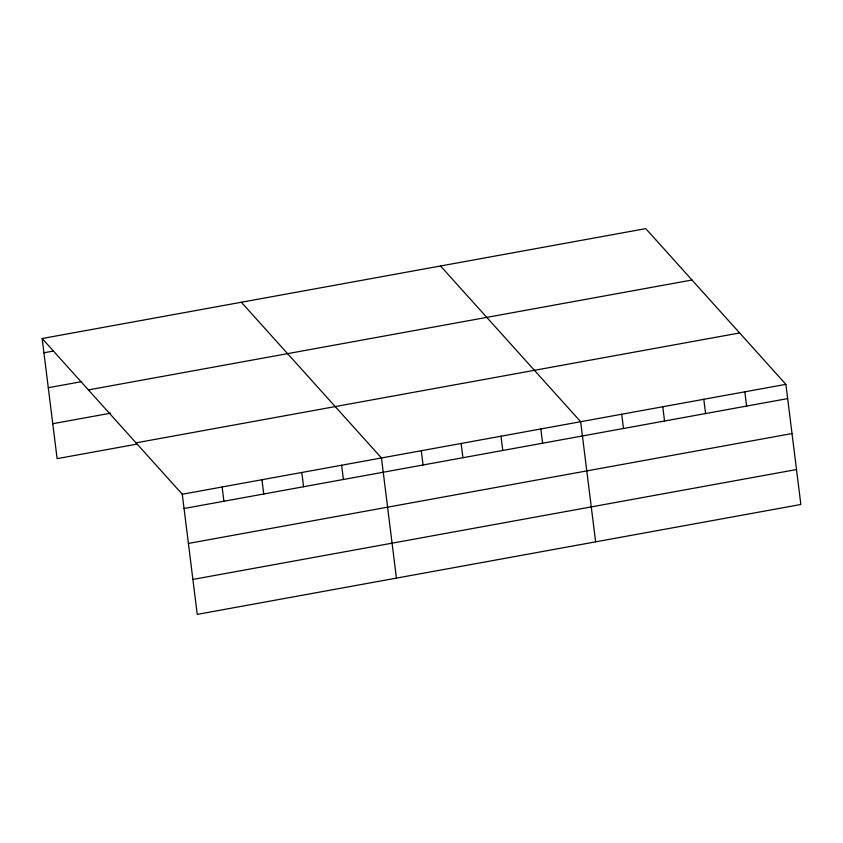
<?xml version="1.0" encoding="UTF-8"?>
<svg xmlns="http://www.w3.org/2000/svg" width="843" height="843" viewBox="0 0 843 843"><rect width="100%" height="100%" fill="white"/><g stroke="black" fill="none" stroke-linecap="round" stroke-linejoin="round"><path stroke-width="1.26" d="M42.15 338.517L645.759 228.622L785.887 384.345L800.85 504.483L197.241 614.378L182.278 494.24L42.15 338.517L57.113 458.655L136.787 444.145M43.931 352.774L52.919 351.131M48.283 387.717L81.687 381.626M88.389 389.909L691.998 280.013M52.761 423.713L110.591 413.186M136.039 442.849L739.638 332.953M182.278 494.24L785.887 384.345M184.059 508.498L787.657 398.602M188.411 543.44L792.009 433.544M192.889 579.436L796.498 469.54M440.531 265.988L580.658 421.711L595.622 541.849M241.34 302.247L381.468 457.981L396.431 578.119M744.843 391.816L746.613 406.073M703.8 399.287L705.57 413.544M662.756 406.769L664.526 421.026M621.702 414.24L623.483 428.497M540.827 428.961L542.597 443.218M500.984 436.221L502.765 450.478M461.142 443.471L462.923 457.728M421.31 450.72L423.081 464.978M341.636 465.231L343.407 479.488M301.794 472.48L303.575 486.738M261.962 479.741L263.733 493.998M222.12 486.991L223.901 501.248"/></g></svg>
